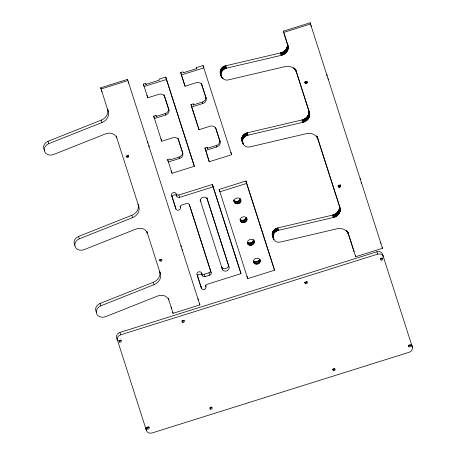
<?xml version="1.0" encoding="UTF-8"?>
<svg xmlns="http://www.w3.org/2000/svg" width="456" height="456" viewBox="0 0 456 456"><rect width="100%" height="100%" fill="white"/><g stroke="black" fill="none" stroke-linecap="round" stroke-linejoin="round"><path stroke-width="0.68" d="M246.998 219.074C246.149 214.759 238.619 217.039 240.335 221.097C242.233 224.722 248.731 221.656 246.645 217.877M296.389 72.059C294.889 67.408 289.252 65.482 284.812 66.656L228.986 79.749C220.088 82.604 216.48 67.049 225.834 65.767L280.474 52.947C284.721 52.109 288.608 47.692 287.189 43.234L284.156 33.784L284.51 34.987M221.16 76.266C219.809 72.612 223.018 68.85 226.546 68.166L281.181 55.347C286.522 54.418 290.107 48.159 287.189 43.234M242.278 141.559C240.226 137.849 243.561 133.454 247.351 132.776L301.992 119.962C306.238 119.124 310.126 114.707 308.706 110.249L295.898 70.349M382.128 247.112L382.487 248.309L355.68 256.728L348.452 234.224C346.965 229.562 341.322 227.63 336.876 228.804L281.05 241.902C272.266 244.439 269.832 231.773 278.61 230.314L333.245 217.501C337.497 216.663 341.384 212.239 339.965 207.788L317.906 139.086C316.418 134.423 310.775 132.491 306.329 133.665L250.498 146.764C241.72 149.3 239.28 136.635 248.058 135.175L302.698 122.362C306.945 121.524 310.838 117.106 309.419 112.649L295.682 69.677M272.825 236.698C270.773 232.987 274.113 228.593 277.898 227.915L332.538 215.101C336.784 214.263 340.672 209.84 339.253 205.388L317.41 137.359M248.514 244.764L247.807 242.364C249.996 243.869 253.661 242.256 253.57 239.468C257.321 244.302 247.819 248.121 247.169 242.347M240.859 201.352C241.811 197.226 234.994 196.718 234.139 200.389C233.187 204.516 240.01 205.023 240.859 201.352L240.152 198.953C239.371 201.529 235.478 202.418 233.803 200.235M260.222 261.681C261.197 257.549 254.385 257.013 253.507 260.672C252.527 264.805 259.339 265.335 260.222 261.681L259.51 259.282C258.769 261.573 255.628 262.542 253.707 261.1L254.414 263.5M307.184 82.69C305.668 78.358 303.308 86.013 307.184 82.69L306.831 81.487L305.987 82.24L304.876 82.04L305.235 83.243M338.517 186.931C337.651 182.423 343.528 187.804 338.517 186.931L338.164 185.734L339.264 185.945L340.176 184.942M240.779 221.747L240.073 219.347C241.976 221.291 245.79 220.14 246.28 217.461L246.992 219.86M126.375 156.607L128.244 155.701M160.295 260.005L161.544 259.401M44.483 150.258A6.994 5.917 -16.5 0 1 48.028 141.286L101.272 120.139A10.26 8.675 -16.5 0 0 107.565 109.104L108.277 111.503A10.26 8.675 -16.5 0 1 101.984 122.539L48.741 143.686A6.994 5.917 -16.5 0 0 44.631 151.688A6.994 5.917 -16.5 0 0 53.506 154.538L105.615 133.842A8.613 7.285 -16.5 0 1 116.77 137.946L116.234 136.144M75.029 245.402A7 5.917 -16.5 0 1 78.574 236.425L131.824 215.278A10.26 8.67 -16.5 0 0 138.117 204.242L138.829 206.642A10.26 8.67 -16.5 0 1 132.531 217.677L79.287 238.824A7 5.917 -16.5 0 0 75.177 246.827A7 5.917 -16.5 0 0 84.052 249.677L136.162 228.98A8.613 7.279 -16.5 0 1 147.316 233.084L146.781 231.283M96.547 312.411A7 5.917 -16.5 0 1 100.092 303.434L153.336 282.287A10.26 8.67 -16.5 0 0 159.634 271.257L160.341 273.657A10.26 8.67 -16.5 0 1 154.048 284.686L100.804 305.833A7 5.917 -16.5 0 0 96.695 313.842A7 5.917 -16.5 0 0 105.57 316.692L157.679 295.995A8.613 7.285 -16.5 0 1 168.834 300.099L168.298 298.298M204.02 289.406L204.408 289.275A2.343 1.978 -16.5 0 0 205.901 286.932L205.804 286.602A2.343 1.978 -16.5 0 1 207.286 284.248L240.985 273.668L240.278 271.269L212.405 184.463L178.894 194.98A2.343 1.978 -16.5 0 1 176.056 193.8A2.343 1.978 -16.5 0 0 173.217 192.614A2.343 1.978 -16.5 0 0 171.587 195.202L175.93 208.905A2.343 1.978 -16.5 0 0 178.775 210.091A2.343 1.978 -16.5 0 0 180.405 207.508L180 206.14M204.026 289.395A2.343 1.978 -16.5 0 1 201.444 288.323L197.038 274.461A2.343 1.978 -16.5 0 1 198.668 271.879A2.343 1.978 -16.5 0 1 201.506 273.058A2.343 1.978 -16.5 0 0 204.345 274.244L209.002 272.773A2.343 1.978 -16.5 0 0 210.484 270.419L189.274 204.328M197.75 276.86A2.343 1.978 -16.5 0 1 199.38 274.273A2.343 1.978 -16.5 0 1 202.219 275.458A2.343 1.978 -16.5 0 0 205.057 276.644L209.714 275.173A2.343 1.978 -16.5 0 0 211.196 272.819L210.484 270.419M127.503 79.39L127.857 80.587L101.055 89L100.696 87.803L127.503 79.39L199.882 304.899L173.075 313.318L168.338 298.372M310.108 22.8L310.462 23.997L283.655 32.416L283.301 31.213L310.108 22.8L382.487 248.309M145.641 83.385L145.926 84.349L159.332 80.142L159.047 79.179L165.75 77.081L166.457 79.481L144.119 86.486L143.412 84.086L145.641 83.385L146.068 84.719M205.645 150.434L216.811 146.929A4.685 3.956 -16.5 0 0 220.071 141.753L215.836 128.564A4.685 3.956 -16.5 0 0 210.159 126.192L198.987 129.703L191.685 106.966L202.857 103.461A4.685 3.956 -16.5 0 0 206.112 98.291L201.877 85.095A4.685 3.956 -16.5 0 0 196.2 82.73L185.033 86.235L180.69 72.532L182.924 71.831L183.209 72.789L196.61 68.582L196.331 67.625L203.028 65.521L231.614 154.726L209.275 161.743L204.932 148.035L207.166 147.334L207.594 148.662M181.402 74.932L203.741 67.921L203.028 65.521M143.412 84.086L147.75 97.795L158.922 94.289A4.685 3.956 -16.5 0 1 164.599 96.655L169.056 110.426M155.929 115.425L156.214 116.388L165.152 113.578A4.685 3.956 -16.5 0 0 168.406 108.408L168.834 109.85A4.685 3.956 -16.5 0 1 165.574 115.02L154.407 118.526L153.695 116.126L155.929 115.425L156.362 116.764M191.685 106.966L190.978 104.566L193.213 103.865L193.64 105.205M206.112 98.291L205.69 96.849A4.685 3.956 -16.5 0 1 202.43 102.024L193.498 104.829L193.213 103.865M153.695 116.126L161.703 141.257L172.875 137.752A4.685 3.956 -16.5 0 1 178.552 140.117L182.788 153.313A4.685 3.956 -16.5 0 1 179.533 158.483L168.361 161.988L167.654 159.594L169.888 158.893L170.173 159.851L179.105 157.046A4.685 3.961 -16.5 0 0 182.366 151.876L182.788 153.313M220.071 141.753L219.644 140.317A4.685 3.961 -16.5 0 1 216.389 145.487L207.451 148.291L207.166 147.334M167.654 159.594L171.992 173.297L194.33 166.286L165.75 77.081M172.3 197.602A2.343 1.978 -16.5 0 1 173.93 195.014A2.343 1.978 -16.5 0 1 176.768 196.2A2.343 1.978 -16.5 0 0 179.607 197.38L213.112 186.863L212.405 184.463M219.131 189.422L245.938 181.015L273.811 267.82L274.523 270.22L247.716 278.633L219.131 189.422L219.843 191.822L246.65 183.415L245.938 181.015M119.917 332.435L376.867 251.769A4.685 3.956 -16.5 0 1 382.55 254.135L383.257 256.534A4.685 3.956 -16.5 0 0 377.579 254.169L120.623 334.835A4.685 3.956 -16.5 0 0 117.369 340.011L116.656 337.611A4.685 3.956 -16.6 0 1 119.917 332.435L120.623 334.835M182.155 321.195L184.195 320.557M304.517 282.783L307.236 281.928M408.24 345.773L411.631 344.713L412.344 347.107A4.685 3.956 -16.5 0 1 409.083 352.283L152.127 432.949A4.685 3.956 -16.5 0 1 146.45 430.584L145.743 428.184L149.135 427.118M210.176 407.955L211.533 407.527M332.948 369.411L334.305 368.984M304.585 82.222L306.654 81.898M337.885 185.923L340.643 185.489M242.928 142.483L242.689 142.186L243.225 143.988M273.475 237.622L273.235 237.325L273.948 239.725M220.955 74.869L220.333 73.519M382.903 255.331L412.344 347.107M347.957 232.492L354.112 251.758M283.301 31.213L287.97 45.868M246.65 183.415L274.523 270.22M196.331 67.625L196.764 68.981M201.552 83.898L205.907 97.464M215.488 127.304L220.066 141.548M180.69 72.532L185.033 86.235M190.978 104.566L198.064 126.637M204.932 148.035L209.275 161.743M213.112 186.863L240.985 273.668M206.927 198.035L229.026 267.051A3.511 2.97 -16.5 0 1 226.581 270.927A3.511 2.97 -16.5 0 1 222.323 269.154L200.224 200.138M206.847 197.887L229.026 267.051M166.457 79.481L194.33 166.286M164.057 94.78L168.845 109.702M178.21 138.863L182.565 152.429M211.196 272.819L189.331 204.704A2.343 1.978 -16.5 0 0 186.493 203.518L181.836 204.989A2.343 1.978 -16.5 0 0 180.354 207.337L180.405 207.508M171.587 195.202L175.93 208.905M197.038 274.461L201.438 288.329M100.696 87.803L108.277 111.503M116.274 136.219L138.829 206.642M146.821 231.363L160.341 273.657M117.015 338.808L146.45 430.584M101.272 120.139L101.984 122.539M380.566 242.142L380.92 243.339M361.329 182.229L361.682 183.426M360.097 178.399L360.451 179.601M328.029 78.523L328.383 79.726M326.798 74.698L327.157 75.895M310.963 25.371L311.317 26.568M376.867 251.769L377.579 254.169M340.147 184.686L340.529 186.145M340.119 185.204L340.478 186.401M339.994 185.45L340.347 186.652M339.8 185.666L340.153 186.869M339.549 185.837L339.908 187.034M339.264 185.945L339.623 187.148M338.968 185.991L339.321 187.194M338.665 185.974L339.025 187.171M338.392 185.883L338.751 187.08M306.877 81.225L307.236 82.428M306.706 81.738L307.059 82.935M306.512 81.955L306.871 83.152M306.267 82.126L306.626 83.328M305.987 82.24L306.341 83.442M305.685 82.291L306.039 83.494M305.389 82.274L305.742 83.471M305.11 82.188L305.469 83.385M355.327 255.525L355.68 256.728M347.837 232.184L348.452 234.224M347.717 232.07L348.179 233.5M347.472 231.614L347.957 233.039M346.896 230.747L347.25 231.944M339.253 205.388L340.187 208.723M339.509 206.568L340.244 209.207M346.56 230.337L346.919 231.54M339.549 207.052L340.262 209.692M339.543 207.537L340.256 209.937M339.532 207.782L340.244 210.182M339.509 208.027L340.216 210.427M339.475 208.272L340.187 210.672M339.435 208.517L340.142 210.917M339.384 208.762L340.09 211.162M339.321 209.008L340.033 211.407M339.253 209.247L339.959 211.647M339.173 209.492L339.885 211.892M339.087 209.731L339.794 212.131M338.99 209.965L339.697 212.365M317.199 136.806L317.906 139.086M316.994 136.333L317.632 138.367M338.882 210.205L339.595 212.599M316.926 136.475L317.285 137.672M338.768 210.433L339.481 212.832M316.504 135.82L316.863 137.017M338.648 210.666L339.355 213.066M308.706 110.249L309.641 113.59M338.517 210.889L339.224 213.288M308.963 111.429L309.698 114.068M308.997 111.914L309.715 114.553M338.375 211.117L339.087 213.516M308.997 112.398L309.709 114.798M308.986 112.643L309.692 115.043M338.232 211.333L338.939 213.733M308.963 112.888L309.67 115.288M308.929 113.134L309.635 115.533M338.073 211.55L338.785 213.95M308.883 113.379L309.595 115.778M308.832 113.624L309.544 116.023M337.913 211.766L338.62 214.166M308.775 113.869L309.481 116.269M295.477 69.318L296.007 71.119M308.701 114.114L309.413 116.508M337.742 211.972L338.455 214.371M295.408 69.46L295.767 70.663M295.135 69.021L295.494 70.218M308.627 114.353L309.333 116.753M337.565 212.177L338.272 214.576M294.986 68.805L295.345 70.007M308.535 114.593L309.248 116.992M337.377 212.376L338.09 214.776M294.667 68.389L295.026 69.591M308.438 114.826L309.151 117.226M287.32 43.702L288.158 46.814M287.468 44.659L288.192 47.299M308.336 115.066L309.048 117.466M337.189 212.57L337.896 214.97M287.485 45.144L288.198 47.544M287.479 45.389L288.192 47.789M308.222 115.294L308.934 117.694M287.468 45.634L288.175 48.034M308.096 115.528L308.809 117.927M336.99 212.758L337.697 215.158M287.445 45.879L288.152 48.279M293.738 67.442L294.097 68.639M287.411 46.124L288.124 48.524M307.965 115.756L308.678 118.155M336.784 212.946L337.491 215.346M287.371 46.369L288.078 48.769M287.314 46.615L288.027 49.014M307.828 115.978L308.541 118.378M336.574 213.123L337.28 215.523M287.257 46.854L287.97 49.254M287.189 47.099L287.896 49.499M307.68 116.194L308.393 118.594M336.357 213.294L337.064 215.694M287.109 47.338L287.816 49.738M307.526 116.411L308.239 118.811M287.018 47.578L287.73 49.978M336.129 213.465L336.841 215.865M307.367 116.628L308.074 119.027M286.921 47.817L287.633 50.217M335.901 213.625L336.613 216.024M286.818 48.051L287.531 50.451M307.196 116.833L307.903 119.233M286.704 48.285L287.417 50.684M307.013 117.038L307.726 119.438M335.667 213.778L336.38 216.178M286.585 48.513L287.291 50.912M306.831 117.238L307.543 119.637M286.453 48.741L287.16 51.14M335.428 213.927L336.14 216.326M286.311 48.963L287.023 51.363M306.637 117.431L307.35 119.831M335.183 214.069L335.895 216.469M306.443 117.619L307.15 120.019M286.163 49.185L286.875 51.585M334.938 214.206L335.644 216.606M286.009 49.402L286.721 51.802M306.238 117.808L306.945 120.207M285.849 49.613L286.556 52.012M334.681 214.331L335.394 216.731M306.022 117.984L306.734 120.384M285.678 49.824L286.385 52.223M305.805 118.155L306.517 120.555M334.425 214.457L335.137 216.856M285.502 50.029L286.208 52.423M334.162 214.571L334.875 216.97M305.583 118.326L306.295 120.726M285.313 50.223L286.026 52.622M333.9 214.679L334.613 217.073M305.355 118.486L306.067 120.886M285.125 50.422L285.832 52.822M333.632 214.776L334.345 217.176M284.926 50.61L285.633 53.01M305.121 118.64L305.833 121.039M333.364 214.867L334.071 217.267M284.721 50.793L285.427 53.192M304.882 118.788L305.594 121.188M333.091 214.953L333.798 217.352M284.51 50.975L285.217 53.369M304.637 118.93L305.349 121.33M284.287 51.146L285 53.546M332.812 215.027L333.524 217.426M304.386 119.067L305.098 121.467M284.065 51.311L284.778 53.711M304.135 119.193L304.847 121.592M332.538 215.101L333.245 217.501M283.837 51.477L284.55 53.871M303.878 119.318L304.585 121.718M283.603 51.631L284.316 54.03M303.616 119.432L304.329 121.832M283.364 51.779L284.077 54.178M303.354 119.54L304.061 121.94M283.119 51.921L283.831 54.321M303.086 119.637L303.793 122.037M282.868 52.052L283.581 54.452M302.812 119.728L303.525 122.128M282.617 52.183L283.33 54.583M302.539 119.814L303.251 122.214M282.361 52.303L283.073 54.703M302.265 119.894L302.978 122.293M282.099 52.417L282.811 54.817M301.992 119.962L302.698 122.362M281.836 52.526L282.543 54.925M281.569 52.628L282.281 55.022M281.295 52.719L282.007 55.119M281.027 52.805L281.734 55.199M280.748 52.879L281.46 55.279M280.474 52.947L281.181 55.347M277.898 227.915L278.61 230.314M277.47 228.028L278.183 230.428M277.054 228.16L277.767 230.559M276.644 228.319L277.356 230.719M276.245 228.496L276.952 230.896M275.851 228.695L276.564 231.095M247.351 132.776L248.058 135.175M275.475 228.912L276.188 231.312M246.924 132.89L247.636 135.289M275.116 229.146L275.829 231.545M246.508 133.021L247.215 135.421M274.768 229.402L275.481 231.802M246.097 133.18L246.804 135.58M274.438 229.676L275.15 232.075M225.834 65.767L226.546 68.166M245.693 133.357L246.405 135.757M274.13 229.961L274.843 232.36M225.406 65.875L226.119 68.275M245.305 133.557L246.018 135.956M273.839 230.263L274.552 232.663M224.99 66.012L225.703 68.411M244.929 133.773L245.641 136.173M273.566 230.576L274.278 232.976M224.58 66.166L225.292 68.565M273.321 230.907L274.033 233.307M244.57 134.007L245.277 136.407M224.181 66.342L224.888 68.742M273.093 231.249L273.805 233.649M244.222 134.263L244.935 136.663M272.893 231.597L273.606 233.996M223.788 66.542L224.5 68.941M243.892 134.537L244.604 136.937M272.716 231.956L273.429 234.35M272.563 232.315L273.275 234.715M223.411 66.758L224.124 69.158M243.584 134.822L244.291 137.222M272.437 232.685L273.15 235.085M243.293 135.124L244 137.524M272.34 233.062L273.047 235.461M223.052 66.998L223.759 69.397M272.266 233.438L272.979 235.837M272.221 233.814L272.933 236.214M243.019 135.443L243.732 137.843M222.705 67.254L223.417 69.648M272.203 234.19L272.91 236.59M273.195 237.616L273.731 239.417M272.209 234.566L273.537 239.092M242.774 135.768L243.481 138.168M272.312 235.307L273.229 238.42M222.374 67.522L223.087 69.922M242.546 136.11L243.259 138.51M222.066 67.813L222.773 70.213M242.347 136.458L243.054 138.858M221.776 68.115L222.482 70.515M242.17 136.817L242.877 139.217M242.016 137.182L242.729 139.582M221.502 68.428L222.214 70.828M241.891 137.547L242.603 139.946M221.257 68.759L221.964 71.159M241.788 137.923L242.501 140.323M241.72 138.299L242.427 140.699M221.029 69.095L221.741 71.495M241.674 138.675L242.381 141.075M241.651 139.051L242.364 141.451M241.663 139.428L243.185 144.278M220.829 69.443L221.536 71.843M241.697 139.798L242.991 143.959M241.76 140.169L242.677 143.281M220.653 69.802L221.359 72.202M220.499 70.167L221.211 72.567M222.619 77.457L222.973 78.654M220.373 70.537L221.086 72.937M220.276 70.914L220.983 73.308M220.202 71.29L220.909 73.69M220.157 71.666L220.864 74.066M221.171 75.177L221.884 77.577M220.14 72.042L220.846 74.442M221.131 75.468L221.667 77.269M220.145 72.418L221.474 76.944M220.18 72.789L221.302 76.614M230.901 152.327L231.614 154.726M259.806 259.094L260.336 260.895M253.507 240.255L254.214 242.655M259.168 260.034L259.874 262.434M253.211 241.019L253.924 243.418M240.437 198.77L240.973 200.566M246.04 218.236L246.747 220.636M258.615 260.701L259.327 263.101M252.704 241.714L253.416 244.114M239.81 199.711L240.523 202.111M245.579 218.948L246.291 221.348M257.896 261.237L258.609 263.636M252.02 242.278L252.732 244.678M239.269 200.378L239.976 202.777M244.935 219.547L245.641 221.947M257.064 261.601L257.771 264.001M251.21 242.689L251.917 245.089M251.005 242.74L251.718 245.14M238.556 200.919L239.263 203.319M244.142 219.997L244.855 222.397M256.164 261.778L256.876 264.178M243.743 220.117L244.45 222.517M250.321 242.911L251.028 245.311M243.27 220.265L243.977 222.665M215.551 127.6L215.836 128.564M255.263 261.75L255.976 264.149M249.415 242.928L250.127 245.328M236.824 201.472L237.53 203.872M242.364 220.328L243.071 222.727M254.425 261.522L255.138 263.921M201.455 83.659L201.877 85.095M248.56 242.746L249.267 245.146M235.923 201.449L236.63 203.849M241.486 220.191L242.199 222.591M253.331 261.123L253.861 262.924M247.386 242.421L247.921 244.222M240.705 219.855L241.418 222.254M235.079 201.221L235.792 203.621M234.355 200.805L235.068 203.205M233.671 199.973L234.509 202.635M233.626 200.138L234.156 201.94M216.389 145.487L216.811 146.929M202.43 102.024L202.857 103.461M247.004 276.233L247.716 278.633M198.274 127.304L198.987 129.703M222.323 269.154L221.61 266.754A3.511 2.97 -16.5 0 0 225.868 268.527A3.511 2.97 -16.5 0 0 228.313 264.651M200.144 199.99L200.503 201.193A3.511 2.97 -16.5 0 1 202.943 197.311A3.511 2.97 -16.5 0 1 207.201 199.09M178.552 140.117L178.125 138.681A4.685 3.961 -16.5 0 0 178.005 138.356M164.171 95.218L164.599 96.655M179.105 157.046L179.533 158.483M165.152 113.578L165.574 115.02M209.002 272.773L209.714 275.173M204.345 274.244L205.057 276.644M178.894 194.98L179.607 197.38M205.365 285.131L205.901 286.932M171.285 170.897L171.992 173.297M201.506 273.058L202.219 275.458M160.996 138.863L161.703 141.257M147.037 95.395L147.75 97.795M176.056 193.8L176.768 196.2M199.528 303.702L199.882 304.899M197.961 298.731L198.32 299.934M182.121 249.403L182.48 250.6M180.895 245.573L181.249 246.776M148.827 145.698L149.18 146.9M147.596 141.873L147.955 143.07M128.358 81.955L128.712 83.157M171.154 307.15L171.513 308.347M172.721 312.115L173.075 313.318M101.551 90.373L101.91 91.57M153.336 282.287L154.048 284.686M131.824 215.278L132.531 217.677M100.092 303.434L100.804 305.833M78.574 236.425L79.287 238.824M48.028 141.286L48.741 143.686M254.277 241.868C253.701 237.468 246.075 239.406 247.522 243.55M146.205 429.113A4.685 3.956 -16.5 0 1 145.743 428.184M411.631 344.713A4.685 3.956 -16.5 0 1 411.757 346.258M121.011 339.897A1.168 0.992 -16.5 0 1 118.737 340.341M306.911 281.534A1.168 0.992 -16.5 0 1 304.75 282.213M382.43 257.822A1.168 0.992 -16.5 0 1 380.458 258.695M410.269 344.878A1.168 0.992 -16.5 0 1 408.342 345.511M211.863 406.934A1.168 0.992 -16.5 0 1 209.891 407.806M148.873 426.571A1.168 0.992 -16.5 0 1 146.798 427.477M183.945 320.386A1.168 0.992 -16.5 0 1 181.83 320.802M334.704 368.716A1.168 0.992 -16.5 0 1 332.692 369.103M201.273 286.619A2.343 1.978 -16.5 0 1 200.731 285.929M175.822 207.355A2.343 1.978 -16.5 0 1 175.218 206.505M128.375 155.262A1.168 0.992 -16.5 0 1 126.403 156.134M161.618 259.282A1.168 0.992 -16.5 0 1 159.537 259.675M237.718 201.29L238.408 203.695L237.718 201.29M159.834 260.764L159.771 260.655A1.168 0.992 -16.5 0 1 161.014 259.253A1.168 0.992 -16.5 0 1 161.846 260.718A1.168 0.992 -16.5 0 1 159.891 260.872L159.834 260.764M128.689 156.208L128.575 155.975A1.168 0.992 -16.5 0 0 126.454 156.91L126.574 157.143A1.168 0.992 -16.5 0 0 128.689 156.208M381.056 260.034A1.168 0.992 -16.5 0 0 382.789 259.025A1.168 0.992 -16.5 0 0 381.051 258.301A1.168 0.992 -16.5 0 0 381.056 260.034M408.941 346.845A1.168 0.992 -16.5 0 0 410.662 345.819A1.168 0.992 -16.5 0 0 408.907 345.112A1.168 0.992 -16.5 0 0 408.941 346.845M305.531 283.746A1.168 0.992 -16.5 0 0 307.264 282.731A1.168 0.992 -16.5 0 0 305.526 282.007A1.168 0.992 -16.5 0 0 305.531 283.746M333.535 370.597A1.168 0.992 -16.5 0 0 335.126 369.417A1.168 0.992 -16.5 0 0 333.279 368.898A1.168 0.992 -16.5 0 0 333.535 370.597M182.605 322.335A1.168 0.992 -16.5 0 0 184.338 321.326A1.168 0.992 -16.5 0 0 182.6 320.602A1.168 0.992 -16.5 0 0 182.605 322.335M119.632 342.103A1.168 0.992 -16.5 0 0 121.364 341.094A1.168 0.992 -16.5 0 0 119.626 340.37A1.168 0.992 -16.5 0 0 119.632 342.103M147.647 428.965A1.168 0.992 -16.5 0 0 149.226 427.768A1.168 0.992 -16.5 0 0 147.368 427.266A1.168 0.992 -16.5 0 0 147.647 428.965M210.484 409.146A1.168 0.992 -16.5 0 0 212.217 408.137A1.168 0.992 -16.5 0 0 210.478 407.407A1.168 0.992 -16.5 0 0 210.484 409.146"/></g></svg>
